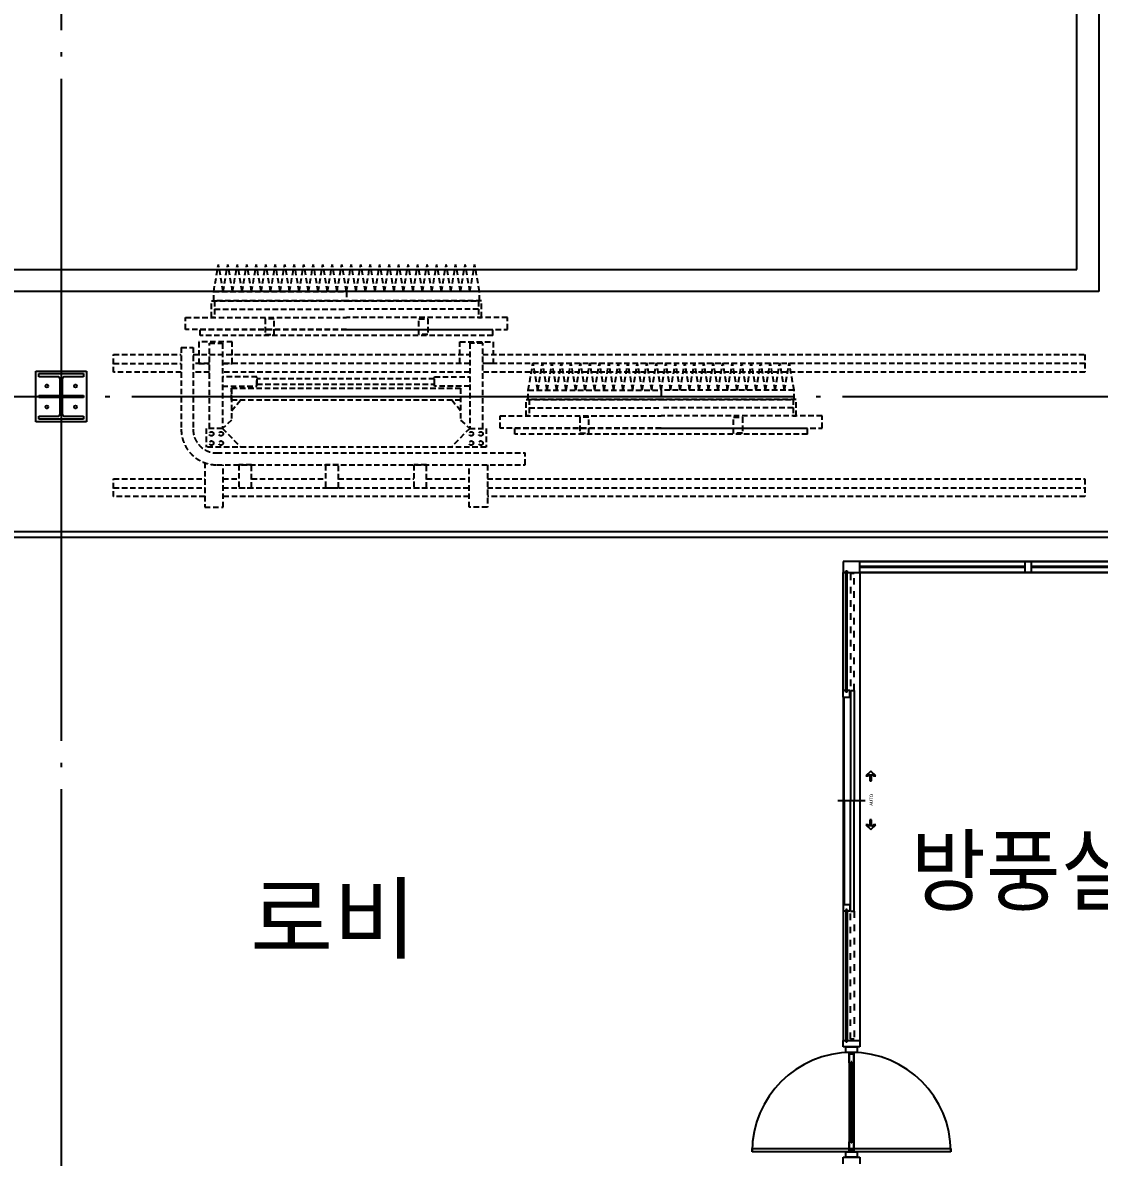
# Model space of a CAD drawing. Header units: millimetres. Extents: x -168200 to 672800, y -7409 to 118800.
# Drawn here: x 102152 to 111905, y 66005 to 76287 of the extents above; entities that cross this region are included whole.
import ezdxf
from ezdxf.enums import TextEntityAlignment as Align

# ---------------------------------------------------------------- set-up
doc = ezdxf.new("R2010")
doc.units = ezdxf.units.MM
doc.header["$LTSCALE"] = 200
for name, pattern in [('CEN-GAUN', [32.2, 30, -1, 0.2, -1]), ('HIDDEN', [0.375, 0.25, -0.125]), ('XR-PLAN$0$XR-plan(생기품질센터)$0$A31-지상01층평면도$0$$0$HIDDEN', [2, 1, -1])]:
    doc.linetypes.add(name, pattern=pattern)
for name, color, linetype in [('1 BA', 9, 'Continuous'), ('1 CEN', 15, 'CEN-GAUN'), ('1 FUR', 8, 'HIDDEN'), ('1 RM', 8, 'Continuous')]:
    doc.layers.add(name, color=color, linetype=linetype)
doc.styles.add('XR-PLAN$0$XR-plan(생기품질센터)$0$A31-지상01층평면도$0$$0$GHS', font='malgun.ttf')
doc.styles.add('스타일1', font='malgun.ttf')

msp = doc.modelspace()

# ---------------------------------------------------------------- linework, layer by layer
at = {"layer": '1 BA'}
for p, q in [((111900, 85050.3), (111900, 73850.3)), ((111700, 74050.3), (111700, 84850.3)), ((91900, 74050.3), (111700, 74050.3)), ((111900, 73850.3), (91700, 73850.3)), ((102270, 73130), (102730, 73130)), ((102270, 72670), (102270, 73130)), ((102730, 73130), (102730, 72670)), ((102297.5, 73079), (102297.5, 73107)), ((102297.5, 73107), (102702.5, 73107)), ((102469, 73079), (102297.5, 73079)), ((102491, 72743), (102491, 73057)), ((102509, 73057), (102509, 72743)), ((102702.5, 73079), (102531, 73079)), ((102702.5, 73107), (102702.5, 73079)), ((102297.5, 72909.5), (102491, 72909.5)), ((102297.5, 72890.5), (102297.5, 72909.5)), ((102491, 72909.5), (102491, 72890.5)), ((102509, 72909.5), (102702.5, 72909.5)), ((102509, 72890.5), (102509, 72909.5)), ((102702.5, 72909.5), (102702.5, 72890.5)), ((102491, 72890.5), (102297.5, 72890.5)), ((102702.5, 72890.5), (102509, 72890.5)), ((102297.5, 72721), (102469, 72721)), ((102297.5, 72693), (102297.5, 72721)), ((102531, 72721), (102702.5, 72721)), ((102702.5, 72721), (102702.5, 72693)), ((102730, 72670), (102270, 72670)), ((102702.5, 72693), (102297.5, 72693)), ((91200, 71675), (112200, 71675)), ((91200, 71675), (112785, 71675)), ((91200, 71625), (112785, 71625)), ((109585, 71405), (109585, 71305)), ((109735, 71405), (109585, 71405)), ((109735, 71405), (112785, 71405)), ((112785, 71405), (109735, 71405)), ((109735, 71305), (109735, 71405)), ((109585, 70235), (109585, 71305)), ((109585, 71305), (109610, 71305)), ((109610, 71305), (109610, 71320)), ((109610, 71320), (109620, 71320)), ((109610, 70235), (109610, 71305)), ((109620, 71320), (109620, 71305)), ((109620, 70235), (109620, 71305)), ((109620, 71305), (109735, 71305)), ((111230, 71360), (109735, 71360)), ((111230, 71350), (109735, 71350)), ((109735, 71305), (112785, 71305)), ((112785, 71305), (109735, 71305)), ((109735, 71305), (109735, 67065)), ((112785, 71360), (111290, 71360)), ((112785, 71350), (111290, 71350)), ((109610, 70235), (109585, 70235)), ((109585, 70175), (109585, 70235)), ((109610, 70220), (109610, 70235)), ((109645, 70235), (109620, 70235)), ((109620, 70220), (109620, 70235)), ((109645, 70175), (109645, 70235)), ((109651, 70235), (109651, 69235)), ((109651, 70235), (109683, 70235)), ((109683, 70235), (109683, 69235)), ((109585, 70175), (109645, 70175)), ((109585, 70175), (109585, 68295)), ((109595, 69235), (109595, 70175)), ((109620, 70220), (109610, 70220)), ((109835, 69505.7), (109790, 69460.7)), ((109790, 69460.7), (109811.2, 69460.7)), ((109811.2, 69460.7), (109827.5, 69477)), ((109827.5, 69477), (109827.5, 69415.7)), ((109827.5, 69415.7), (109842.5, 69415.7)), ((109880, 69460.7), (109835, 69505.7)), ((109842.5, 69415.7), (109842.5, 69477)), ((109842.5, 69477), (109858.8, 69460.7)), ((109858.8, 69460.7), (109880, 69460.7)), ((109785, 69235), (109535, 69235)), ((109595, 69235), (109595, 68295)), ((109683, 69235), (109651, 69235)), ((109651, 68235), (109651, 69235)), ((109683, 68235), (109683, 69235)), ((109811.2, 69019.3), (109790, 69019.3)), ((109790, 69019.3), (109835, 68974.3)), ((109827.5, 69003), (109811.2, 69019.3)), ((109842.5, 69064.3), (109827.5, 69064.3)), ((109827.5, 69064.3), (109827.5, 69003)), ((109835, 68974.3), (109880, 69019.3)), ((109842.5, 69003), (109842.5, 69064.3)), ((109858.8, 69019.3), (109842.5, 69003)), ((109880, 69019.3), (109858.8, 69019.3)), ((109585, 68295), (109645, 68295)), ((109585, 68295), (109585, 68235)), ((109645, 68295), (109645, 68235)), ((109610, 68235), (109585, 68235)), ((109585, 68235), (109585, 67065)), ((109620, 68250), (109610, 68250)), ((109610, 68250), (109610, 68235)), ((109610, 68235), (109610, 67065)), ((109620, 68250), (109620, 68235)), ((109645, 68235), (109620, 68235)), ((109620, 68235), (109620, 67065)), ((109651, 68235), (109683, 68235)), ((109585, 67005), (109585, 67065)), ((109585, 67065), (109610, 67065)), ((109610, 67065), (109610, 67050)), ((109610, 67050), (109620, 67050)), ((109620, 67050), (109620, 67065)), ((109620, 67065), (109735, 67065)), ((109735, 67065), (109735, 67005)), ((109735, 67005), (109585, 67005)), ((109610, 66955), (109610, 67005)), ((109610, 67005), (109710, 67005)), ((109710, 66955), (109610, 66955)), ((109637.5, 66859.7), (109637.5, 66944.7)), ((109638.7, 66943.9), (109638.7, 66860.9)), ((109681.3, 66942.5), (109638.7, 66942.5)), ((109638.7, 66942.5), (109638.7, 66860.9)), ((109639.9, 66862.1), (109639.9, 66941.3)), ((109639.9, 66941.3), (109680.1, 66941.3)), ((109654.8, 66942.5), (109654.8, 66948.3)), ((109656, 66949.6), (109656, 66942.5)), ((109663.7, 66943.7), (109656.2, 66943.7)), ((109656.2, 66943.7), (109656.2, 66942.7)), ((109656.2, 66942.7), (109663.7, 66942.7)), ((109663.7, 66942.7), (109663.7, 66943.7)), ((109664, 66942.5), (109664, 66949.6)), ((109665.2, 66948.3), (109665.2, 66942.5)), ((109680.1, 66941.3), (109680.1, 66862.1)), ((109681.3, 66860.9), (109681.3, 66943.9)), ((109681.3, 66860.9), (109681.3, 66942.5)), ((109682.5, 66944.7), (109682.5, 66859.7)), ((109710, 67005), (109710, 66955)), ((109682.5, 66859.7), (109637.5, 66859.7)), ((109637.5, 66859.7), (109637.5, 66147.8)), ((109638.7, 66860.9), (109681.3, 66860.9)), ((109638.7, 66860.9), (109659.5, 66860.9)), ((109658.3, 66862.1), (109639.9, 66862.1)), ((109666, 66858.7), (109654, 66858.7)), ((109654, 66148.8), (109654, 66858.7)), ((109656, 66148.8), (109656, 66858.7)), ((109659.5, 66870.9), (109658.3, 66870.9)), ((109658.3, 66870.9), (109658.3, 66862.1)), ((109659.5, 66860.9), (109659.5, 66870.9)), ((109661.7, 66870.9), (109660.5, 66870.9)), ((109660.5, 66870.9), (109660.5, 66860.9)), ((109660.5, 66860.9), (109681.3, 66860.9)), ((109661.7, 66862.1), (109661.7, 66870.9)), ((109680.1, 66862.1), (109661.7, 66862.1)), ((109664, 66148.8), (109664, 66858.7)), ((109666, 66148.8), (109666, 66858.7)), ((109682.5, 66859.7), (109682.5, 66147.8)), ((109682.5, 66147.8), (109637.5, 66147.8)), ((109637.5, 66147.8), (109637.5, 66062.8)), ((109638.7, 66146.6), (109681.3, 66146.6)), ((109638.7, 66063.6), (109638.7, 66146.6)), ((109638.7, 66146.6), (109659.5, 66146.6)), ((109638.7, 66065), (109638.7, 66146.6)), ((109658.3, 66145.4), (109639.9, 66145.4)), ((109639.9, 66145.4), (109639.9, 66066.2)), ((109666, 66148.8), (109654, 66148.8)), ((109658.3, 66136.6), (109658.3, 66145.4)), ((109659.5, 66136.6), (109658.3, 66136.6)), ((109659.5, 66146.6), (109659.5, 66136.6)), ((109660.5, 66136.6), (109660.5, 66146.6)), ((109660.5, 66146.6), (109681.3, 66146.6)), ((109661.7, 66136.6), (109660.5, 66136.6)), ((109680.1, 66145.4), (109661.7, 66145.4)), ((109661.7, 66145.4), (109661.7, 66136.6)), ((109680.1, 66066.2), (109680.1, 66145.4)), ((109681.3, 66146.6), (109681.3, 66063.6)), ((109681.3, 66146.6), (109681.3, 66065)), ((109682.5, 66062.8), (109682.5, 66147.8)), ((108760, 66055), (108760, 66085)), ((108760, 66085), (110560, 66085)), ((110560, 66055), (108760, 66055)), ((109610, 66005), (109610, 66055)), ((109610, 66055), (109710, 66055)), ((109681.3, 66065), (109638.7, 66065)), ((109639.9, 66066.2), (109680.1, 66066.2)), ((109654.8, 66065), (109654.8, 66059.3)), ((109656, 66058), (109656, 66065)), ((109656.2, 66063.8), (109656.2, 66064.8)), ((109656.2, 66064.8), (109663.7, 66064.8)), ((109663.7, 66063.8), (109656.2, 66063.8)), ((109663.7, 66064.8), (109663.7, 66063.8)), ((109664, 66065), (109664, 66058)), ((109665.2, 66059.3), (109665.2, 66065)), ((109710, 66055), (109710, 66005)), ((110560, 66085), (110560, 66055)), ((109585, 65945), (109585, 66005)), ((109585, 66005), (109735, 66005)), ((109710, 66005), (109610, 66005)), ((109735, 66005), (109735, 65945))]:
    msp.add_line(p, q, dxfattribs=at)
at = {"layer": '1 BA', "linetype": 'Continuous'}
for p, q in [((111290, 71405), (111230, 71405)), ((111230, 71405), (111230, 71305)), ((111290, 71305), (111290, 71405)), ((111230, 71305), (111290, 71305)), ((109648.6, 66859.7), (109648.9, 66859.5)), ((109650.7, 66859.7), (109649.8, 66858.9)), ((109650.9, 66859.7), (109654, 66856.6)), ((109652.9, 66859.7), (109651.2, 66858)), ((109654, 66858.5), (109652.5, 66857)), ((109653.1, 66859.7), (109654.1, 66858.7)), ((109654, 66856.3), (109653.1, 66855.4)), ((109653.2, 66855.1), (109654, 66854.3)), ((109654, 66854.1), (109653.7, 66853.8)), ((109655.2, 66859.7), (109654.2, 66858.7)), ((109655.3, 66859.7), (109656.3, 66858.7)), ((109657.4, 66859.7), (109656.4, 66858.7)), ((109657.6, 66859.7), (109658.6, 66858.7)), ((109659.7, 66859.7), (109658.7, 66858.7)), ((109659.8, 66859.7), (109660, 66859.6)), ((109660, 66859.6), (109660.8, 66858.7)), ((109661.9, 66859.7), (109660.9, 66858.7)), ((109662.1, 66859.7), (109663.1, 66858.7)), ((109664.1, 66859.7), (109663.1, 66858.7)), ((109664.3, 66859.7), (109665.3, 66858.7)), ((109666.4, 66859.7), (109665.4, 66858.7)), ((109668.6, 66859.7), (109666, 66857.1)), ((109666, 66858), (109667.4, 66856.7)), ((109667.1, 66856), (109666, 66854.8)), ((109666, 66855.8), (109666.8, 66855)), ((109666, 66853.6), (109666.1, 66853.4)), ((109666.6, 66859.7), (109668.5, 66857.8)), ((109668.8, 66859.7), (109669.9, 66858.7)), ((109670.9, 66859.7), (109669.8, 66858.7)), ((109671.1, 66859.7), (109671.2, 66859.5)), ((109649.8, 66148.6), (109650.7, 66147.8)), ((109654, 66151.6), (109650.2, 66147.8)), ((109651.2, 66149.5), (109652.9, 66147.8)), ((109652.5, 66150.5), (109654, 66148.9)), ((109654, 66149.3), (109652.5, 66147.8)), ((109653.1, 66152.1), (109654, 66151.2)), ((109654, 66153.8), (109653.6, 66153.4)), ((109653.7, 66153.7), (109654, 66153.4)), ((109654.1, 66148.8), (109655.1, 66147.8)), ((109655.7, 66148.8), (109654.7, 66147.8)), ((109656.4, 66148.8), (109657.4, 66147.8)), ((109658, 66148.8), (109657, 66147.8)), ((109658.6, 66148.8), (109659.6, 66147.8)), ((109660, 66148.6), (109659.2, 66147.8)), ((109660.2, 66148.8), (109660, 66148.6)), ((109660.9, 66148.8), (109661.9, 66147.8)), ((109662.5, 66148.8), (109661.5, 66147.8)), ((109663.1, 66148.8), (109664.1, 66147.8)), ((109664.7, 66148.8), (109663.7, 66147.8)), ((109665.4, 66148.8), (109666.4, 66147.8)), ((109666.6, 66152.9), (109666, 66152.3)), ((109666, 66152.7), (109667.1, 66151.5)), ((109667.2, 66151.3), (109666, 66150.1)), ((109666, 66150.4), (109668.6, 66147.8)), ((109668.1, 66149.9), (109666, 66147.8)), ((109669.5, 66149.1), (109668.2, 66147.8)), ((109669.8, 66148.9), (109670.9, 66147.8)), ((109670.9, 66148.2), (109670.5, 66147.8))]:
    msp.add_line(p, q, dxfattribs=at)
at = {"layer": '1 BA', "linetype": 'XR-PLAN$0$XR-plan(생기품질센터)$0$A31-지상01층평면도$0$$0$HIDDEN', "ltscale": 0.3}
for p, q in [((109683, 71295), (109651, 71295)), ((109651, 71295), (109651, 70235)), ((109683, 70235), (109683, 71295)), ((109651, 67075), (109651, 68235)), ((109683, 68235), (109683, 67075)), ((109683, 67075), (109651, 67075))]:
    msp.add_line(p, q, dxfattribs=at)
at = {"layer": '1 BA'}
for centre in [(102370, 72994.3), (102630, 72994.3), (102370, 72805.8), (102630, 72805.8)]:
    msp.add_circle(centre, 13.5, dxfattribs=at)
for centre, radius, start, end in [((102469, 73057), 22, 0, 90), ((102531, 73057), 22, 90, 180), ((102469, 72743), 22, 270, 0), ((102531, 72743), 22, 180, 270), ((109660, 66055), 900, 0, 180), ((109660, 66896.6), 53.1, 94.31812, 115.05762), ((109660, 66896.6), 51.9, 95.74749, 114.21784), ((109621.6, 66943), 35.4, 1.13956, 13.4283), ((109621.6, 66943), 35.9, 1.12531, 13.4073), ((109611.8, 66942.9), 46.2, 0.98078, 11.86845), ((109611.8, 66942.9), 46.7, 0.97028, 11.86845), ((109611.8, 66942.9), 47.2, 0.96, 11.86845), ((109611.8, 66942.9), 47.7, 0.95016, 11.84695), ((109611.9, 66942.9), 48.1, 0.94132, 11.74818), ((109708.1, 66942.9), 48.1, 168.25182, 179.05868), ((109708.2, 66942.9), 47.7, 168.15305, 179.04984), ((109708.2, 66942.9), 47.2, 168.13155, 179.04), ((109708.2, 66942.9), 46.7, 168.13155, 179.02972), ((109708.2, 66942.9), 46.2, 168.13155, 179.01922), ((109698.4, 66943), 35.9, 166.5927, 178.87469), ((109698.4, 66943), 35.4, 166.5717, 178.86044), ((109660, 66896.6), 53.1, 64.94238, 85.68188), ((109660, 66896.6), 51.9, 65.78216, 84.25251), ((109646.9, 66852.7), 7.15, 2.15711, 77.09053), ((109673.1, 66852.7), 7.15, 102.90947, 177.84289), ((109646.9, 66154.8), 7.15, 282.90947, 357.84289), ((109673.1, 66154.8), 7.15, 182.15711, 257.09053), ((109660, 66110.9), 53.1, 244.94238, 265.68188), ((109660, 66110.9), 51.9, 245.78216, 264.25251), ((109621.6, 66064.5), 35.4, 346.5717, 358.86044), ((109621.6, 66064.5), 35.9, 346.5927, 358.87469), ((109611.8, 66064.6), 46.2, 348.13155, 359.01922), ((109611.8, 66064.6), 46.7, 348.13155, 359.02972), ((109611.8, 66064.6), 47.2, 348.13155, 359.04), ((109611.8, 66064.6), 47.7, 348.15305, 359.04984), ((109611.9, 66064.6), 48.1, 348.25182, 359.05868), ((109708.1, 66064.6), 48.1, 180.94132, 191.74818), ((109708.2, 66064.6), 47.7, 180.95016, 191.84695), ((109708.2, 66064.6), 47.2, 180.96, 191.86845), ((109708.2, 66064.6), 46.7, 180.97028, 191.86845), ((109708.2, 66064.6), 46.2, 180.98078, 191.86845), ((109698.4, 66064.5), 35.9, 181.12531, 193.4073), ((109698.4, 66064.5), 35.4, 181.13956, 193.4283), ((109660, 66110.9), 53.1, 274.31812, 295.05762), ((109660, 66110.9), 51.9, 275.74749, 294.21784)]:
    msp.add_arc(centre, radius, start, end, dxfattribs=at)
at = {"layer": '1 CEN'}
for p, q in [((102500, 95100), (102500, 32900)), ((102500, 95100), (102500, 32900)), ((32300, 72900), (117500, 72900)), ((32300, 72900), (117500, 72900))]:
    msp.add_line(p, q, dxfattribs=at)
at = {"layer": '1 FUR'}
for p, q in [((103862.1, 73766.9), (105085.6, 73766.9)), ((103862.1, 73766.9), (103890.7, 73766.9)), ((103862.1, 73616.6), (103862.1, 73766.9)), ((103890.7, 73766.9), (103890.7, 73616.6)), ((106309.1, 73766.9), (105085.6, 73766.9)), ((106309.1, 73766.9), (106280.6, 73766.9)), ((106280.6, 73766.9), (106280.6, 73616.6)), ((106309.1, 73616.6), (106309.1, 73766.9)), ((103890.7, 73690.5), (105085.6, 73690.5)), ((106280.6, 73690.5), (105085.6, 73690.5)), ((103890.7, 73616.6), (103862.1, 73616.6)), ((104429.9, 73605), (104349.7, 73605)), ((104349.7, 73605), (104349.7, 73460.7)), ((104429.9, 73460.7), (104429.9, 73605)), ((105741.3, 73460.7), (105741.3, 73605)), ((105741.3, 73605), (105821.6, 73605)), ((105821.6, 73605), (105821.6, 73460.7)), ((106280.6, 73616.6), (106309.1, 73616.6)), ((103760.4, 73453.2), (103760.4, 73506.9)), ((103760.4, 73506.9), (106410.8, 73506.9)), ((106410.8, 73453.2), (103760.4, 73453.2)), ((104349.7, 73460.7), (104429.9, 73460.7)), ((105821.6, 73460.7), (105741.3, 73460.7)), ((106410.8, 73453.2), (106410.8, 73506.9)), ((103588.1, 73345.4), (103695.4, 73345.4)), ((103588.1, 73345.4), (103588.1, 72602.7)), ((103695.4, 73345.4), (103695.4, 72602.7)), ((104049.5, 73395.2), (103748.3, 73395.2)), ((103748.3, 73395.2), (103748.3, 73199.5)), ((103843.4, 72611.2), (103843.4, 73382.1)), ((103843.4, 73382.1), (103961.2, 73382.1)), ((103961.2, 73382.1), (103961.2, 72611.2)), ((104049.5, 73199.5), (104049.5, 73395.2)), ((106113.2, 73199.5), (106113.2, 73395.2)), ((106113.2, 73395.2), (106414.3, 73395.2)), ((106319.2, 73382.1), (106201.4, 73382.1)), ((106201.4, 73382.1), (106201.4, 72611.2)), ((106319.2, 72611.2), (106319.2, 73382.1)), ((106414.3, 73395.2), (106414.3, 73199.5)), ((102975, 73119), (102975, 73280)), ((102975, 73280), (103588.1, 73280)), ((103695.4, 73280), (106201.4, 73280)), ((106319.2, 73280), (111775, 73280)), ((111775, 73280), (111775, 73119)), ((102975, 73199.5), (103588.1, 73199.5)), ((103588.1, 73119), (102975, 73119)), ((103843.4, 73199.5), (103695.4, 73199.5)), ((103843.4, 73119), (103695.4, 73119)), ((103748.3, 73199.5), (103843.4, 73199.5)), ((106201.4, 73199.5), (103961.2, 73199.5)), ((103961.2, 73199.5), (104049.5, 73199.5)), ((106201.4, 73119), (103961.2, 73119)), ((106201.4, 73199.5), (106113.2, 73199.5)), ((111775, 73199.5), (106319.2, 73199.5)), ((106414.3, 73199.5), (106319.2, 73199.5)), ((111775, 73119), (106319.2, 73119)), ((104273.6, 73079.2), (103961.2, 73078.9)), ((103961.2, 73078.9), (103961.2, 72993.7)), ((104273.6, 72994), (104273.6, 73079.2)), ((105882.3, 73060.2), (104273.6, 73060.2)), ((104273.6, 73060.2), (104273.6, 73013)), ((104273.6, 73013), (105882.3, 73013)), ((105882.3, 73079.2), (106201.4, 73078.9)), ((105882.3, 72994), (105882.3, 73079.2)), ((105882.3, 73013), (105882.3, 73060.2)), ((106201.4, 73078.9), (106201.4, 72993.7)), ((103961.2, 72993.7), (104273.6, 72994)), ((104044.4, 72974.9), (104044.4, 72683.9)), ((104044.4, 72974.9), (106118.3, 72974.9)), ((104044.4, 72867.1), (104044.4, 72974.9)), ((106201.4, 72993.7), (105882.3, 72994)), ((106118.3, 72974.9), (106118.3, 72683.9)), ((106118.3, 72974.9), (106118.3, 72867.1)), ((104044.4, 72770.6), (104125.3, 72867.1)), ((106118.3, 72867.1), (104044.4, 72867.1)), ((106118.3, 72770.6), (106037.4, 72867.1)), ((103961.2, 72611.2), (103812.9, 72611.2)), ((103812.9, 72611.2), (103812.9, 72440.4)), ((103961.2, 72611.2), (103843.4, 72611.2)), ((104044.4, 72683.9), (103961.2, 72611.2)), ((103961.2, 72611.2), (104127.5, 72440.4)), ((106201.4, 72611.2), (106035.2, 72440.4)), ((106118.3, 72683.9), (106201.4, 72611.2)), ((106201.4, 72611.2), (106349.7, 72611.2)), ((106201.4, 72611.2), (106319.2, 72611.2)), ((106349.7, 72611.2), (106349.7, 72440.4)), ((106349.7, 72440.4), (103812.9, 72440.4)), ((103801.4, 72299.6), (103801.4, 71896.4)), ((103910.1, 72388), (106703.9, 72388)), ((106703.9, 72280.7), (106703.9, 72388)), ((103910.1, 72280.7), (106703.9, 72280.7)), ((103967.5, 71896.4), (103967.5, 72280.7)), ((104224.7, 72280.7), (104109.5, 72280.7)), ((104109.5, 72280.7), (104109.5, 72072.7)), ((104224.7, 72072.7), (104224.7, 72280.7)), ((105011.2, 72280.7), (104896, 72280.7)), ((104896, 72280.7), (104896, 72072.7)), ((105011.2, 72072.7), (105011.2, 72280.7)), ((105810.8, 72280.7), (105695.6, 72280.7)), ((105695.6, 72280.7), (105695.6, 72072.7)), ((105810.8, 72072.7), (105810.8, 72280.7)), ((106195.1, 71896.4), (106195.1, 72280.7)), ((106361.3, 72280.7), (106361.3, 71896.4)), ((102975, 71992.2), (102975, 72153.2)), ((102975, 72153.2), (103801.4, 72153.2)), ((103967.5, 72153.2), (104109.5, 72153.2)), ((104224.7, 72153.2), (104896, 72153.2)), ((105011.2, 72153.2), (105695.6, 72153.2)), ((105810.8, 72153.2), (106195.1, 72153.2)), ((106361.3, 72153.2), (111775, 72153.2)), ((111775, 72153.2), (111775, 71992.2)), ((102975, 72072.7), (103801.4, 72072.7)), ((103801.4, 71992.2), (102975, 71992.2)), ((103967.5, 72072.7), (106195.1, 72072.7)), ((106195.1, 71992.2), (103967.5, 71992.2)), ((104109.5, 72072.7), (104224.7, 72072.7)), ((104896, 72072.7), (105011.2, 72072.7)), ((105695.6, 72072.7), (105810.8, 72072.7)), ((106361.3, 72072.7), (111775, 72072.7)), ((111775, 71992.2), (106361.3, 71992.2)), ((103801.4, 71896.4), (103967.5, 71896.4)), ((106361.3, 71896.4), (106195.1, 71896.4))]:
    msp.add_line(p, q, dxfattribs=at)
at = {"layer": '1 FUR', "color": 8}
for p, q in [((106712.3, 72873.7), (107935.8, 72873.7)), ((109159.3, 72873.7), (107935.8, 72873.7)), ((106740.9, 72797.3), (107935.8, 72797.3)), ((109130.8, 72797.3), (107935.8, 72797.3)), ((106610.6, 72560), (106610.6, 72613.7)), ((106610.6, 72613.7), (109261, 72613.7)), ((109261, 72560), (109261, 72613.7)), ((109261, 72560), (106610.6, 72560))]:
    msp.add_line(p, q, dxfattribs=at)
for points in [[(103881.7, 73850.4), (103924.1, 74097.2)], [(103967.7, 73850.4), (103925.3, 74097.2)], [(103967.7, 73850.4), (104010.1, 74097.2)], [(104053.7, 73850.4), (104011.3, 74097.2)], [(104053.7, 73850.4), (104096.1, 74097.2)], [(104139.7, 73850.4), (104097.3, 74097.2)], [(104139.7, 73850.4), (104182.1, 74097.2)], [(104225.7, 73850.4), (104183.3, 74097.2)], [(104225.7, 73850.4), (104268.1, 74097.2)], [(104311.7, 73850.4), (104269.3, 74097.2)], [(104311.7, 73850.4), (104354.1, 74097.2)], [(104397.7, 73850.4), (104355.3, 74097.2)], [(104397.7, 73850.4), (104440.1, 74097.2)], [(104483.7, 73850.4), (104441.3, 74097.2)], [(104483.7, 73850.4), (104526.1, 74097.2)], [(104569.7, 73850.4), (104527.3, 74097.2)], [(104569.7, 73850.4), (104612.1, 74097.2)], [(104655.7, 73850.4), (104613.3, 74097.2)], [(104655.7, 73850.4), (104698.1, 74097.2)], [(104741.6, 73850.4), (104699.2, 74097.2)], [(104741.6, 73850.4), (104784, 74097.2)], [(104827.6, 73850.4), (104785.2, 74097.2)], [(104827.6, 73850.4), (104870, 74097.2)], [(104913.6, 73850.4), (104871.2, 74097.2)], [(104913.6, 73850.4), (104956, 74097.2)], [(104999.6, 73850.4), (104957.2, 74097.2)], [(104999.6, 73850.4), (105042, 74097.2)], [(105085.6, 73850.4), (105043.2, 74097.2)], [(105085.6, 73850.4), (105128, 74097.2)], [(105171.6, 73850.4), (105129.2, 74097.2)], [(105171.6, 73850.4), (105214, 74097.2)], [(105257.6, 73850.4), (105215.2, 74097.2)], [(105257.6, 73850.4), (105300, 74097.2)], [(105343.6, 73850.4), (105301.2, 74097.2)], [(105343.6, 73850.4), (105386, 74097.2)], [(105429.6, 73850.4), (105387.2, 74097.2)], [(105429.6, 73850.4), (105472, 74097.2)], [(105515.6, 73850.4), (105473.2, 74097.2)], [(105515.6, 73850.4), (105558, 74097.2)], [(105601.6, 73850.4), (105559.2, 74097.2)], [(105601.6, 73850.4), (105644, 74097.2)], [(105687.6, 73850.4), (105645.2, 74097.2)], [(105687.6, 73850.4), (105730, 74097.2)], [(105773.6, 73850.4), (105731.2, 74097.2)], [(105773.6, 73850.4), (105816, 74097.2)], [(105859.6, 73850.4), (105817.2, 74097.2)], [(105859.6, 73850.4), (105902, 74097.2)], [(105945.6, 73850.4), (105903.2, 74097.2)], [(105945.6, 73850.4), (105988, 74097.2)], [(106031.6, 73850.4), (105989.2, 74097.2)], [(106031.6, 73850.4), (106074, 74097.2)], [(106117.6, 73850.4), (106075.2, 74097.2)], [(106117.6, 73850.4), (106160, 74097.2)], [(106203.6, 73850.4), (106161.2, 74097.2)], [(106203.6, 73850.4), (106246, 74097.2)], [(106289.5, 73850.4), (106247.1, 74097.2)], [(106731.9, 72957.2), (106774.3, 73204)], [(106817.9, 72957.2), (106775.5, 73204)], [(106817.9, 72957.2), (106860.3, 73204)], [(106903.9, 72957.2), (106861.5, 73204)], [(106903.9, 72957.2), (106946.3, 73204)], [(106989.9, 72957.2), (106947.5, 73204)], [(106989.9, 72957.2), (107032.3, 73204)], [(107075.9, 72957.2), (107033.5, 73204)], [(107075.9, 72957.2), (107118.3, 73204)], [(107161.9, 72957.2), (107119.5, 73204)], [(107161.9, 72957.2), (107204.3, 73204)], [(107247.9, 72957.2), (107205.5, 73204)], [(107247.9, 72957.2), (107290.3, 73204)], [(107333.9, 72957.2), (107291.5, 73204)], [(107333.9, 72957.2), (107376.3, 73204)], [(107419.9, 72957.2), (107377.5, 73204)], [(107419.9, 72957.2), (107462.3, 73204)], [(107505.9, 72957.2), (107463.5, 73204)], [(107505.9, 72957.2), (107548.2, 73204)], [(107591.8, 72957.2), (107549.4, 73204)], [(107591.8, 72957.2), (107634.2, 73204)], [(107677.8, 72957.2), (107635.4, 73204)], [(107677.8, 72957.2), (107720.2, 73204)], [(107763.8, 72957.2), (107721.4, 73204)], [(107763.8, 72957.2), (107806.2, 73204)], [(107849.8, 72957.2), (107807.4, 73204)], [(107849.8, 72957.2), (107892.2, 73204)], [(107935.8, 72957.2), (107893.4, 73204)], [(107935.8, 72957.2), (107978.2, 73204)], [(108021.8, 72957.2), (107979.4, 73204)], [(108021.8, 72957.2), (108064.2, 73204)], [(108107.8, 72957.2), (108065.4, 73204)], [(108107.8, 72957.2), (108150.2, 73204)], [(108193.8, 72957.2), (108151.4, 73204)], [(108193.8, 72957.2), (108236.2, 73204)], [(108279.8, 72957.2), (108237.4, 73204)], [(108279.8, 72957.2), (108322.2, 73204)], [(108365.8, 72957.2), (108323.4, 73204)], [(108365.8, 72957.2), (108408.2, 73204)], [(108451.8, 72957.2), (108409.4, 73204)], [(108451.8, 72957.2), (108494.2, 73204)], [(108537.8, 72957.2), (108495.4, 73204)], [(108537.8, 72957.2), (108580.2, 73204)], [(108623.8, 72957.2), (108581.4, 73204)], [(108623.8, 72957.2), (108666.2, 73204)], [(108709.8, 72957.2), (108667.4, 73204)], [(108709.8, 72957.2), (108752.2, 73204)], [(108795.8, 72957.2), (108753.4, 73204)], [(108795.8, 72957.2), (108838.2, 73204)], [(108881.8, 72957.2), (108839.4, 73204)], [(108881.8, 72957.2), (108924.2, 73204)], [(108967.8, 72957.2), (108925.4, 73204)], [(108967.8, 72957.2), (109010.2, 73204)], [(109053.8, 72957.2), (109011.4, 73204)], [(109053.8, 72957.2), (109096.2, 73204)], [(109139.7, 72957.2), (109097.3, 73204)], [(107935.8, 72613.7), (106477.9, 72613.7), (106477.9, 72723.4), (107935.8, 72723.4)], [(107935.8, 72613.7), (109393.8, 72613.7), (109393.8, 72723.4), (107935.8, 72723.4)]]:
    msp.add_lwpolyline(points, dxfattribs=at)
for points in [[(103881.7, 73850.4), (105085.6, 73850.4), (105085.6, 73766.9), (103881.7, 73766.9)], [(106289.5, 73850.4), (105085.6, 73850.4), (105085.6, 73766.9), (106289.5, 73766.9)], [(106731.9, 72957.2), (107935.8, 72957.2), (107935.8, 72873.7), (106731.9, 72873.7)], [(109139.7, 72957.2), (107935.8, 72957.2), (107935.8, 72873.7), (109139.7, 72873.7)], [(106712.3, 72873.7), (106740.9, 72873.7), (106740.9, 72723.4), (106712.3, 72723.4)], [(109159.3, 72873.7), (109130.8, 72873.7), (109130.8, 72723.4), (109159.3, 72723.4)], [(107199.9, 72567.4), (107280.1, 72567.4), (107280.1, 72711.8), (107199.9, 72711.8)], [(108671.8, 72567.4), (108591.5, 72567.4), (108591.5, 72711.8), (108671.8, 72711.8)]]:
    msp.add_lwpolyline(points, close=True, dxfattribs=at)
at = {"layer": '1 FUR'}
for points in [[(105085.6, 73506.9), (103627.7, 73506.9), (103627.7, 73616.6), (105085.6, 73616.6)], [(105085.6, 73506.9), (106543.6, 73506.9), (106543.6, 73616.6), (105085.6, 73616.6)]]:
    msp.add_lwpolyline(points, dxfattribs=at)
for centre in [(103861.4, 72561.5), (103861.4, 72477.7), (103947.7, 72561.5), (103947.7, 72477.7), (106214.9, 72561.5), (106214.9, 72477.7), (106301.3, 72561.5), (106301.3, 72477.7)]:
    msp.add_circle(centre, 19.3, dxfattribs=at)
for radius in [322, 214.6]:
    msp.add_arc((103910.1, 72602.7), radius, 180, 270, dxfattribs=at)

# ---------------------------------------------------------------- texts
at = {"layer": '1 BA', "style": 'XR-PLAN$0$XR-plan(생기품질센터)$0$A31-지상01층평면도$0$$0$GHS'}
msp.add_text('AUTO', height=30, rotation=90, dxfattribs=at).set_placement((109855.4, 69190.8))
at = {"layer": '1 RM', "style": '스타일1', "width": 0.9}
msp.add_text('방풍실', height=600, dxfattribs=at).set_placement((111216.3, 68610.3), align=Align.MIDDLE)
at = {"layer": '1 RM', "style": '스타일1'}
msp.add_text('로비', height=600, dxfattribs=at).set_placement((104964.1, 68175.2), align=Align.MIDDLE)

doc.saveas('drawing.dxf')
